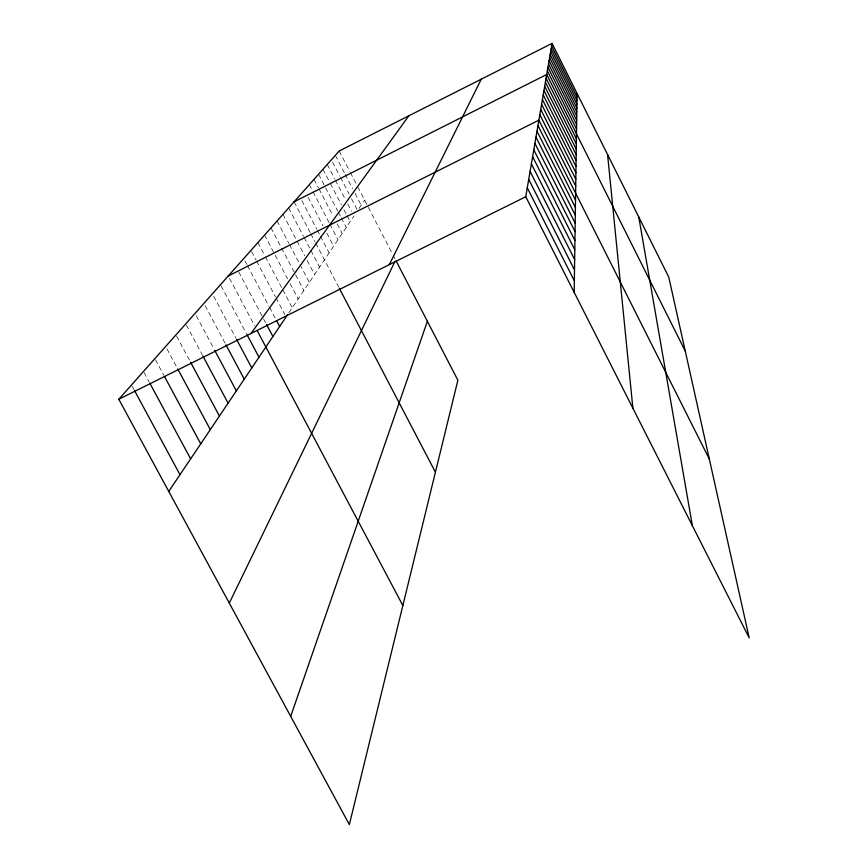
<?xml version="1.0" encoding="UTF-8"?>
<svg xmlns="http://www.w3.org/2000/svg" width="868" height="868" viewBox="0 0 868 868"><rect width="100%" height="100%" fill="white"/><g stroke="black" fill="none" stroke-linecap="round" stroke-linejoin="round"><path stroke-width="0.65" stroke-dasharray="4.34 3.25" d="M288.827 312.849L353.97 215.969M359.059 208.407L364.636 200.117M132.131 386.141L134.041 389.689M155.513 359.808L163.792 375.193M144.131 372.622L149.231 382.072M166.949 348.827L177.159 367.837M186.349 325.066L202.157 354.654M176.584 336.09L190.005 361.153M213.658 296.238L235.89 338.064M205.163 305.764L225.333 343.641M196.298 315.789L214.103 349.153M229.499 278.346L254.584 325.684M221.123 285.908L246.36 333.453M251.612 251.557L255.995 259.879M256.624 261.062L275.427 296.726M276.057 297.908L284.834 314.552M245.004 260.921L246.892 264.49M247.521 265.684L268.928 306.23M269.557 307.424L275.861 319.348M238.7 271.847L265.944 323.341M270.968 227.872L303.854 290.498M264.577 235.065L287.601 278.834M290.086 283.565L298.169 298.95M257.926 242.552L264.794 255.593M265.413 256.776L282.263 288.784M282.892 289.966L292.256 307.749M288.653 207.94L303.507 236.335M304.125 237.517L310.31 249.344M310.939 250.526L319.598 267.084M282.99 214.331L304.646 255.68M307.131 260.411L314.552 274.592M277.098 220.96L288.86 243.409M289.489 244.592L299.395 263.481M300.013 264.664L309.312 282.382M309.312 184.667L312.437 190.656M313.055 191.85L329.265 222.968M329.894 224.161L337.999 239.72M308.162 197.329L323.08 225.93M326.813 233.08L333.648 246.197M301.847 200.627L316.733 229.141M317.352 230.335L319.836 235.087M320.455 236.27L329.135 252.903M294.111 201.799L310.212 232.602M310.831 233.796L315.171 242.085M315.789 243.268L338.672 287.058M327.247 164.475L334.701 178.851M335.319 180.045L345.269 199.206M347.753 203.991L351.486 211.184M322.994 169.271L329.786 182.356M330.404 183.549L341.525 204.957M343.999 209.72L346.473 214.472M347.091 215.665L350.173 221.611M318.589 174.229L337.652 210.891M338.26 212.074L340.723 216.794M341.341 217.976L346.256 227.438M314.032 179.361L318.415 187.781M319.044 188.974L332.813 215.438M337.196 223.857L342.198 233.481M339.204 150.999L349.75 171.365M350.368 172.569L357.193 185.741M357.811 186.946L367.739 206.117M368.358 207.322L392.564 254.074M393.182 255.268L395.038 258.859M335.352 155.35L344.574 173.166M345.193 174.349L352.571 188.606M355.034 193.358L361.186 205.228M332.585 162.197L339.92 176.334M340.527 177.517L349.088 194.02M351.529 198.729L357.03 209.34"/><path stroke-width="1.3" d="M574.182 292.353L577.068 93.473M552.059 43.4L668.761 277.076L749.192 637.882L525.748 196.732L552.059 43.4L339.204 150.999L118.807 399.258L349.348 824.6L457.881 380.238L396.275 261.235M290.693 716.382L427.371 321.29M229.293 603.108L395.07 261.268M389.363 264.599L481.252 79.194M168.75 491.407L287.449 314.889M251.015 333.453L408.882 115.78M294.111 201.799L546.721 74.496L685.264 351.117M228.251 275.981L538.887 120.164L709.33 459.042M118.807 399.258L525.748 196.732M134.681 390.871L179.991 474.688M164.432 376.376L200.725 443.852M149.86 383.255L190.634 458.857M177.788 369.03L210.306 429.606M202.797 355.837L228.089 403.164M190.645 362.347L219.42 416.054M236.53 339.258L251.774 367.945M225.962 344.824L244.244 379.142M214.732 350.346L236.356 390.871M257.091 330.415L402.861 605.528M246.989 334.647L258.979 357.236M276.491 320.542L279.637 326.509M266.574 324.545L272.91 336.513M339.279 288.241L435.421 472.192M534.916 143.318L575.191 223.217M533.798 149.817L575.061 231.637M532.626 156.652L574.941 240.49M531.39 163.835L574.8 249.789M530.098 171.397L574.659 259.586M528.731 179.383L574.507 269.915M527.277 187.813L574.356 280.82M542.424 99.549L576.005 166.45M541.599 104.366L575.918 172.699M540.731 109.39L575.82 179.231M539.831 114.652L575.723 186.056M537.965 125.567L575.517 200.204M536.988 131.209L575.419 207.528M535.979 137.122L575.3 215.188M550.138 54.565L576.851 108.001M549.618 57.603L576.797 111.939M549.086 60.738L576.743 116.03M548.522 63.993L576.678 120.261M547.947 67.368L576.612 124.645M547.35 70.861L576.547 129.191M546.07 78.272L576.406 138.804M545.397 82.189L576.33 143.904M544.703 86.268L576.254 149.198M543.976 90.511L576.178 154.71M543.216 94.938L576.092 160.461M551.603 46.058L577.014 96.923M551.126 48.803L576.96 100.493M550.648 51.635L576.905 104.182M638.761 217L692.371 525.704M607.578 154.569L632.88 408.231"/></g></svg>
